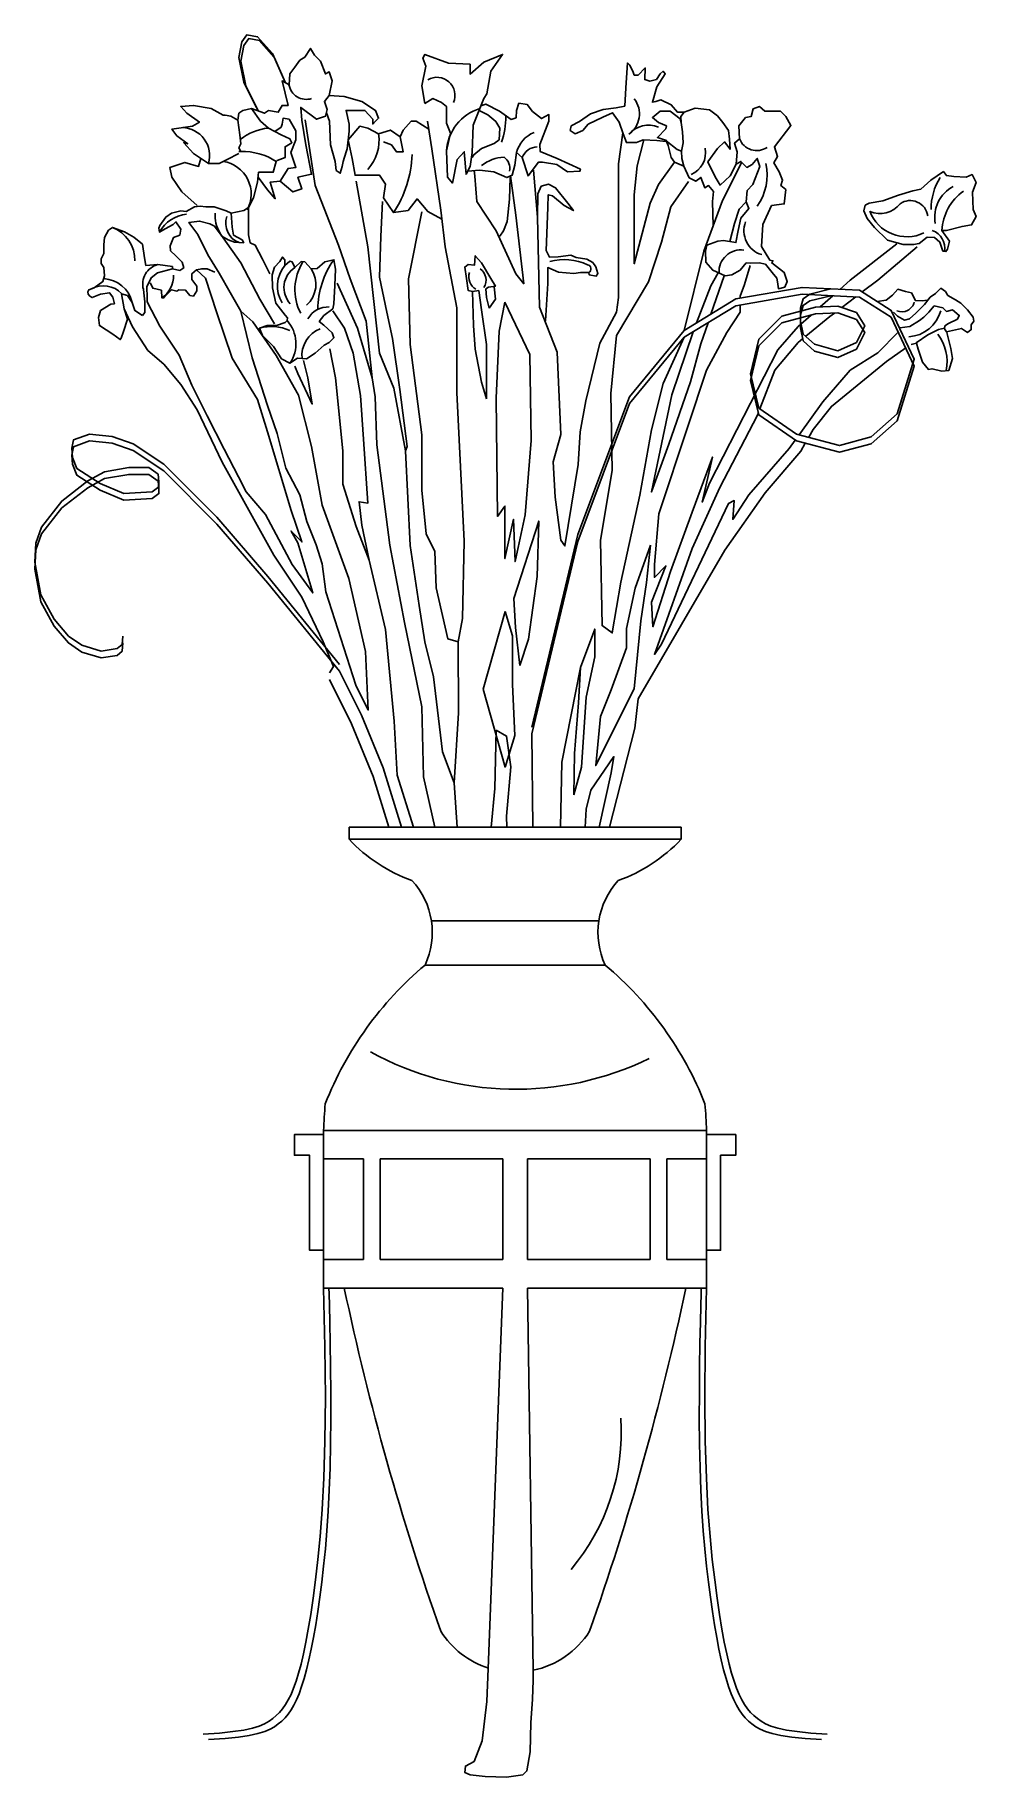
# Model space of a CAD drawing. Extents: x 761 to 1048, y 973 to 1504.
import ezdxf

# ---------------------------------------------------------------- set-up
doc = ezdxf.new("R2010")
doc.units = 0
doc.header["$LTSCALE"] = 0.9
doc.header["$MEASUREMENT"] = 0
for name, color, linetype in [('3', 3, 'CONTINUOUS'), ('4', 4, 'CONTINUOUS'), ('7', 7, 'CONTINUOUS')]:
    doc.layers.add(name, color=color, linetype=linetype)

msp = doc.modelspace()

# ---------------------------------------------------------------- linework, layer by layer
at = {"layer": '3'}
for p, q in [((857.06, 1259.16), (958.33, 1259.16)), ((882.15, 1234.3), (933.24, 1234.3)), ((849.31, 1161.73), (861.45, 1161.73)), ((861.45, 1161.73), (861.45, 1131)), ((866.5, 1161.73), (866.5, 1131)), ((866.5, 1161.73), (903.91, 1161.73)), ((903.91, 1161.73), (903.91, 1131)), ((911.48, 1161.73), (911.48, 1131)), ((911.48, 1161.73), (948.89, 1161.73)), ((948.89, 1161.73), (948.89, 1131)), ((953.94, 1161.73), (966.08, 1161.73)), ((953.94, 1161.73), (953.94, 1131)), ((849.31, 1131), (861.45, 1131)), ((866.5, 1131), (903.91, 1131)), ((911.48, 1131), (948.89, 1131)), ((953.94, 1131), (966.08, 1131))]:
    msp.add_line(p, q, dxfattribs=at)
for points in [[(836.04, 1459.81), (838.44, 1463.7), (840.84, 1464), (839.34, 1468.5), (840.84, 1472.39), (840.84, 1475.09), (838.74, 1478.69), (836.94, 1478.98), (836.64, 1477.19), (836.34, 1476.29), (834.39, 1474.94)], [(940.57, 1474.54), (939.21, 1465.05), (939.21, 1445.14), (939.21, 1424.37), (938.64, 1419.82), (933.52, 1410.43), (929.24, 1392.8), (927.54, 1383.41), (926.97, 1373.45), (922.88, 1348.57), (921.69, 1350.36), (919.89, 1363.49), (919.3, 1374.23), (921.69, 1382.58), (920.49, 1407.65), (915.11, 1421.37), (914.52, 1448.82), (913.32, 1463.15)], [(859.2, 1459.82), (862.76, 1439.82), (866.32, 1407.38), (870.76, 1396.71), (874.32, 1377.6), (874.77, 1378.93), (872.54, 1396.26), (870.32, 1411.82), (868.54, 1419.82), (866.32, 1430.49), (866.76, 1442.93), (867.21, 1453.6)], [(832.88, 1431.55), (830.67, 1435.98), (828.45, 1440.27), (826.92, 1440.96), (826.37, 1443.45), (826.37, 1448.99), (826.37, 1451.76)], [(973.15, 1441.39), (974.59, 1446.91), (976.03, 1451.23), (978.21, 1453.53)], [(824.05, 1420.17), (820.8, 1425.81), (817.4, 1431.71), (814, 1437.32), (810.9, 1443.51), (808.24, 1447.2), (811.49, 1447.64), (814.59, 1446.76), (816.04, 1446.04)], [(834.28, 1416.27), (829.83, 1423.82), (824.05, 1434.93), (818.71, 1442.49), (816.04, 1446.04)], [(1024.09, 1440.66), (1009.92, 1429.61), (1006.77, 1426.81)], [(1013.57, 1426), (1018.33, 1429.61), (1030.28, 1439.78)], [(963.06, 1416.56), (967.43, 1427.84), (969.65, 1431.82)], [(971.42, 1430.93), (967.43, 1419.22)], [(1004.57, 1424.85), (1000.76, 1421.47)], [(1007.31, 1421.27), (1011.58, 1424.5)], [(824.05, 1420.17), (827.49, 1405.91), (832.17, 1391.42), (835.12, 1382.82), (837.82, 1372.25), (842, 1364.14), (844.22, 1356.04), (847.05, 1348.96), (848.81, 1343.1), (849.99, 1334.6), (859.09, 1306.15), (862.9, 1298.53), (862.02, 1316.41), (857.03, 1338.7), (848.81, 1360.99), (845.58, 1378.88), (841.61, 1394.52), (834.85, 1406.61), (827.73, 1416.92), (824.05, 1420.17)], [(863.2, 1344.26), (860.98, 1354.93), (860.09, 1362.04), (862.76, 1361.6), (861.42, 1381.15), (860.53, 1394.49), (858.31, 1407.38), (855.64, 1414.93), (852.08, 1420.27)], [(997.95, 1418.97), (993.99, 1415.46), (987.79, 1408.38), (966.99, 1367.71), (964.78, 1361.96), (967.88, 1375.67), (961.68, 1358.86), (955.04, 1340.74), (949.73, 1323.94), (949.29, 1331.45), (953.71, 1342.51), (950.17, 1338.97), (950.17, 1342.95), (951.5, 1358.42), (960.35, 1384.95), (966.11, 1402.19), (972.3, 1413.69), (976.29, 1419.88), (976.29, 1422.03)], [(996.32, 1412.5), (1003.73, 1418.55), (1005.08, 1419.58)], [(966.54, 1416.61), (964.34, 1410.15), (961.24, 1398.66), (954.6, 1379.65), (949.29, 1365.05), (955.48, 1394.68), (962.03, 1413.86)], [(1024.57, 1413.73), (1018.33, 1407.5), (1009.92, 1402.19), (1001.51, 1392.47), (994.32, 1382.47)], [(982.34, 1390.4), (986.91, 1402.19), (993.99, 1410.6), (995.45, 1411.79)], [(997.24, 1381.7), (998.62, 1384.11), (1004.17, 1391.14), (1020.99, 1404.85), (1026.82, 1408.96)], [(843.18, 1405.15), (844.52, 1399.82), (845.85, 1391.82), (841.4, 1401.15), (840.51, 1403.38)], [(993.16, 1380.85), (991.33, 1378.32), (978.94, 1364.17), (974.07, 1356.65), (974.52, 1362.4), (972.75, 1361.52), (952.39, 1318.63), (950.17, 1315.53), (961.68, 1347.81), (970.09, 1366.38), (981.6, 1388.49), (981.89, 1389.24)], [(874.32, 1377.6), (875.72, 1348.7), (878.39, 1330.47), (880.17, 1319.36), (882.84, 1308.69)], [(904.66, 1328.59), (897.99, 1304.88), (904.66, 1281.18), (907.63, 1290.81), (906.89, 1306.36), (906.89, 1321.18), (904.66, 1328.59)], [(925.56, 1272.71), (927.9, 1281.18), (929.36, 1302.5), (931.99, 1314.77), (931.99, 1323.24), (927.6, 1311.56), (927.02, 1300.75), (925.85, 1285.27), (925.56, 1272.71)], [(890.34, 1319.37), (890.41, 1297.74), (889.07, 1276.4), (890.02, 1262.8)], [(882.84, 1308.69), (885.51, 1285.78), (889.07, 1276.4)], [(933.37, 1262.8), (936.96, 1279.43), (937.84, 1284.39), (930.82, 1274.17), (929.36, 1268.33), (929.05, 1262.8)], [(849.24, 1169.15), (840.4, 1169.15), (840.4, 1162.84), (845.03, 1162.84), (845.03, 1133.84), (849.45, 1133.84)], [(966.15, 1169.15), (974.99, 1169.15), (974.99, 1162.84), (970.36, 1162.84), (970.36, 1133.84), (966.08, 1133.84)]]:
    msp.add_lwpolyline(points, dxfattribs=at)
for centre, radius, start, end in [((844.03, 1490.11), 5.38, 190.0835, 287.3595), ((883.92, 1486.02), 5.44, 335.476, 121.5886), ((901.18, 1468.15), 14.43, 106.9459, 176.331), ((938.14, 1480.29), 7.49, 304.3105, 37.9104), ((883.97, 1478.84), 20.87, 339.8328, 2.1106), ((948.44, 1468.88), 8.01, 67.7331, 139.3122), ((805.99, 1467.63), 8.51, 343.3979, 88.6185), ((834.19, 1459.31), 16.77, 96.0027, 127.9061), ((853.14, 1472.23), 13.08, 317.4494, 8.5365), ((917, 1466.2), 9.17, 112.4557, 165.5637), ((981.39, 1474.75), 5.63, 200.8422, 304.258), ((824.83, 1450.7), 18.11, 56.4685, 92.5132), ((843.15, 1468.8), 33.14, 325.8596, 358.4059), ((904.66, 1455.68), 11.42, 91.7026, 128.9059), ((901.92, 1463.71), 4.15, 347.2583, 54.6294), ((958.61, 1468.49), 7.19, 292.3879, 10.7382), ((817.14, 1455.84), 10.07, 331.5372, 81.4419), ((968.24, 1461.58), 16.3, 324.5799, 12.778), ((1052.64, 1451.32), 18.06, 147.9732, 180.4941), ((1046.26, 1448.78), 10.6, 117.7661, 190.0812), ((1053.67, 1443.92), 15.83, 125.6243, 176.9722), ((1018.99, 1457.76), 7.82, 246.5666, 321.4786), ((1027.18, 1454.95), 12.11, 201.0853, 295.1675), ((1028.21, 1448.48), 5.4, 7.7859, 125.1072), ((781.09, 1435.8), 10.6, 358.4215, 69.0298), ((808.44, 1439.29), 10.45, 95.128, 151.7116), ((826.59, 1449.34), 10.38, 176.3252, 209.3559), ((825.67, 1446.94), 6.24, 161.0178, 249.9365), ((985.05, 1444.64), 7.56, 158.8767, 253.592), ((1033.09, 1439.43), 5.63, 349.2594, 70.8736), ((800.2, 1428.43), 6.08, 103.6511, 195.3671), ((856.37, 1426.75), 15.82, 147.6703, 207.2797), ((873.49, 1420.73), 25.93, 144.3533, 180), ((922.68, 1419.07), 16.82, 64.997, 105.1587), ((929.51, 1433.03), 1.33, 301.5445, 77.6607), ((976.62, 1432.1), 6.74, 82.7225, 182.7582), ((781.7, 1420.57), 9.51, 13.8133, 86.8239), ((795.31, 1430.95), 8.22, 304.6287, 1.195), ((845.04, 1427.78), 9.83, 140.4551, 211.1667), ((898.04, 1430.67), 4.46, 163.7487, 238.9263), ((894.52, 1429.58), 4.31, 328.7381, 54.378), ((782.12, 1420.22), 7.68, 43.4224, 118.4151), ((1025.68, 1423.85), 3.87, 246.5242, 346.5596), ((1027.08, 1423.15), 10.83, 273.785, 344.7371), ((833.41, 1402.71), 12.78, 64.2681, 106.8928), ((851.47, 1406.61), 8.79, 111.3689, 185.7558), ((1025.58, 1404.75), 13.87, 348.8303, 37.1006), ((907.99, 1275.37), 92.42, 241.2841, 296.041), ((875.29, 1078.44), 64.79, 319.7572, 3.7582)]:
    msp.add_arc(centre, radius, start, end, dxfattribs=at)
at = {"layer": '4'}
for p, q in [((857.06, 1259.16), (857.06, 1262.8)), ((857.06, 1262.8), (958.33, 1262.8)), ((958.33, 1259.16), (958.33, 1262.8)), ((880.23, 1220.8), (935.17, 1220.8)), ((849.31, 1170.42), (849.31, 1131)), ((849.31, 1170.42), (966.08, 1170.42)), ((966.08, 1170.42), (966.08, 1131)), ((849.31, 1131), (849.31, 1122.3)), ((966.08, 1131), (966.08, 1122.3)), ((849.31, 1122.3), (903.91, 1122.3)), ((903.91, 1122.3), (899.53, 1006.35)), ((911.48, 1122.3), (966.08, 1122.3)), ((911.48, 1122.3), (913.22, 1005.81))]:
    msp.add_line(p, q, dxfattribs=at)
for points in [[(828.72, 1482.37), (824.97, 1490.01), (823.47, 1497.5), (824.37, 1502.3), (825.87, 1504.4), (829.17, 1503.8), (833.67, 1498.7), (837.12, 1490.91)], [(829.29, 1481.23), (825.54, 1488.87), (824.04, 1496.37), (824.94, 1501.16), (826.44, 1503.26), (829.74, 1502.66), (834.24, 1497.56), (837.69, 1489.77)], [(829.29, 1461.01), (832.14, 1457.11), (834.54, 1454.41), (833.04, 1459.51), (836.04, 1459.81), (839.94, 1456.51), (842.64, 1457.41), (841.44, 1461), (845.63, 1461.9), (843.84, 1470.89), (842.64, 1478.38), (842.34, 1482.28), (847.13, 1478.68), (849.83, 1479.58), (850.43, 1481.68), (849.53, 1484.08), (851.03, 1485.87), (851.93, 1490.37), (851.03, 1493.07), (849.83, 1492.47), (848.33, 1496.36), (846.53, 1498.16), (845.33, 1500.26), (843.54, 1497.56), (842.04, 1496.66), (840.54, 1494.56), (839.04, 1492.47), (838.74, 1489.17), (836.64, 1490.37), (838.44, 1482.88), (836.64, 1482.88), (835.44, 1480.78), (832.44, 1481.38), (831.24, 1480.48), (827.34, 1481.98)], [(880.17, 1483.46), (879.27, 1488.85), (880.47, 1494.85), (879.57, 1497.24), (880.17, 1498.44), (887.37, 1495.74), (893.97, 1495.44), (893.97, 1492.45), (898.17, 1496.04), (903.87, 1498.44), (900.27, 1493.35), (899.07, 1486.46), (898.17, 1484.96), (896.97, 1481.96), (894.87, 1476.87), (894.57, 1468.48), (893.97, 1464.28), (892.77, 1461.88), (892.17, 1468.78), (890.07, 1466.38), (888.57, 1459.19), (887.07, 1460.99), (886.77, 1469.08), (887.97, 1474.47), (886.77, 1477.47), (886.77, 1482.56), (885.27, 1483.76), (882.57, 1484.96), (880.17, 1483.46)], [(940.66, 1474.26), (941.67, 1471.56), (944.71, 1471.56), (946.74, 1472.4), (950.95, 1472.23), (953.65, 1471.9), (953.82, 1472.23), (951.12, 1473.08), (953.65, 1475.78), (953.82, 1476.62), (951.46, 1477.63), (949.6, 1479.15), (950.11, 1479.65), (951.97, 1481.17), (955, 1481.17), (958.04, 1478.81), (958.38, 1477.63), (958.21, 1479.48), (959.22, 1480.83), (957.2, 1480.83), (955.34, 1483.02), (952.14, 1484.54), (950.62, 1484.04), (949.6, 1483.87), (950.95, 1488.59), (953.49, 1492.46), (952.81, 1493.31), (951.97, 1492.46), (950.79, 1490.78), (948.76, 1490.27), (947.24, 1490.78), (947.41, 1494.32), (945.22, 1492.13), (944.04, 1492.13), (943.7, 1492.97), (942.69, 1495.16), (942.01, 1495.84), (941.5, 1488.25), (941.17, 1482.69)], [(823.44, 1468.2), (819.84, 1466.4), (817.44, 1465.2), (814.14, 1465.2), (809.64, 1468.2), (806.64, 1471.49), (807.84, 1471.19), (804.54, 1473.59), (803.04, 1475.69), (809.34, 1476.59), (811.44, 1477.79), (807.54, 1480.48), (805.74, 1482.58), (809.64, 1482.88), (815.04, 1481.98), (818.64, 1479.88), (819.24, 1479.88), (821.04, 1479.58), (823.14, 1478.39), (823.74, 1473.89), (824.04, 1471.19), (823.44, 1470), (824.04, 1468.8), (823.44, 1468.8)], [(821.09, 1450), (824.94, 1450.82), (826.37, 1451.76), (827.94, 1454.71), (829.14, 1459.51), (829.44, 1462.5), (833.94, 1462.5), (834.84, 1465.8), (835.14, 1466.1), (837.54, 1467), (837.54, 1470.3), (839.63, 1471.49), (839.03, 1472.69), (836.34, 1473.89), (832.44, 1475.99), (830.04, 1478.09), (827.34, 1481.98), (824.64, 1481.38), (823.44, 1480.48), (823.14, 1478.39)], [(851.03, 1485.87), (855.57, 1485.56), (860.97, 1484.06), (865.17, 1481.37), (866.07, 1478.97), (865.17, 1478.07), (864.27, 1477.17), (864.27, 1478.67), (861.87, 1481.37), (856.17, 1481.37), (857.07, 1477.17), (857.07, 1475.07), (856.47, 1469.68), (856.17, 1468.78), (855.27, 1465.78), (854.97, 1464.29), (854.37, 1462.19), (853.17, 1463.09), (852.87, 1465.78), (851.37, 1470.88), (851.07, 1478.07), (850.13, 1480.63)], [(893.31, 1462.79), (896.85, 1463.17), (901.16, 1462.67), (905.21, 1460.9), (906.85, 1461.66), (907.61, 1464.69), (908.12, 1468.48), (909.89, 1466.97), (911.66, 1461.4), (914.82, 1465.58), (916.09, 1465.58), (920.39, 1464.82), (923.68, 1462.67), (927.48, 1462.79), (927.61, 1463.43), (920.52, 1466.71), (915.33, 1468.86), (915.2, 1471.01), (917.99, 1478.09), (917.99, 1480.11), (915.71, 1478.85), (913.05, 1481), (911.41, 1483.15), (908.88, 1483.53), (908.12, 1481.38), (907.99, 1479.1), (906.47, 1478.6), (902.93, 1481.13), (898.75, 1483.27), (897.23, 1482.77)], [(940.66, 1474.26), (939.48, 1477.8), (937.45, 1480.66), (934.42, 1479.32), (930.03, 1477.12), (928.34, 1475.27), (925.98, 1474.26), (924.46, 1475.27), (924.8, 1476.62), (927.33, 1477.97), (930.7, 1480.33), (934.59, 1481.68), (938.47, 1482.18), (941.17, 1482.69)], [(959.22, 1480.83), (962.63, 1482.02), (967.02, 1481.51), (969.38, 1479.66), (971.07, 1477.63), (972.76, 1475.27), (973.09, 1472.58), (973.26, 1469.54), (971.57, 1471.73), (969.38, 1469.71), (966.51, 1465.66), (968.71, 1461.11), (970.22, 1458.58), (973.26, 1461.45), (975.12, 1464.99), (975.46, 1468.7), (974.61, 1471.4), (976.13, 1472.74), (975.96, 1476.62), (977.99, 1479.15), (979.67, 1479.49), (980.35, 1481.85), (982.21, 1482.52), (983.89, 1481.17), (988.62, 1481.17), (990.31, 1479.49), (991.82, 1476.79), (986.76, 1470.22), (987.77, 1467.35), (986.59, 1465.33), (988.28, 1462.63), (989.29, 1460.1), (988.79, 1458.42), (990.31, 1457.24), (989.8, 1452.85), (985.92, 1452.35), (983.22, 1446.61), (982.88, 1439.87), (985.41, 1435.66), (986.31, 1435.54), (985.97, 1434.87), (989.8, 1431.95), (990.7, 1429.25), (989.91, 1427.45), (988, 1427), (987.77, 1429.14), (987.55, 1430.26), (986.09, 1431.95), (984.06, 1434.53), (982.15, 1434.87), (979.56, 1434.76), (978.21, 1434.87), (976.3, 1432.62), (973.82, 1431.27), (971.8, 1430.94), (967.97, 1432.62), (965.84, 1435.1), (965.72, 1438.47), (966.17, 1440.27), (969.55, 1441.5), (971.24, 1441.73), (975.06, 1441.05), (975.74, 1444.76), (976.52, 1448.47), (979, 1451.5), (978.21, 1453.53), (978.44, 1456.9), (980.24, 1458.81), (980.87, 1460.56), (982.32, 1464.22), (981.53, 1466.71), (979.96, 1464.88), (978.38, 1463.96), (976.55, 1465.79), (975.12, 1464.99)], [(881.37, 1475.67), (877.48, 1478.06), (875.98, 1478.06), (873.58, 1475.37), (872.68, 1473.27)], [(896.98, 1481.25), (899.39, 1479.99), (901.79, 1477.97), (903.05, 1475.94), (902.8, 1472.4), (901.28, 1471.26), (897.49, 1469.75), (895.08, 1467.85), (894.58, 1466.97)], [(968.1, 1446.19), (967.89, 1453.61), (968.16, 1456.63), (966.71, 1458.46), (965.53, 1457.8), (964.35, 1460.95), (962.78, 1459.77), (960.81, 1460.82), (959.11, 1464.35), (956.29, 1465.62), (955.31, 1466.97), (954.39, 1470.64), (953.74, 1472.07), (957.14, 1469.46), (958.45, 1468.94), (958.98, 1471.43), (958.72, 1474.83), (958.38, 1477.63)], [(856.77, 1472.38), (860.38, 1476.57), (862.78, 1475.97), (866.08, 1474.17), (869.68, 1475.37), (872.68, 1473.27), (873.58, 1468.78), (871.48, 1468.78), (869.98, 1470.87), (867.58, 1471.77)], [(856.77, 1472.38), (857.98, 1466.68), (858.88, 1461.58), (862.78, 1461.58), (866.38, 1461.58), (868.18, 1458.89), (867.58, 1454.69), (870.58, 1450.2), (875.08, 1450.8), (877.78, 1454.39), (881.07, 1450.5), (885.33, 1448.21)], [(811.89, 1466.7), (811.14, 1464.3), (806.94, 1465.5), (802.44, 1464), (803.04, 1461.01), (806.04, 1456.51), (810.72, 1452.37)], [(958.45, 1468.94), (958.58, 1466.71), (959.11, 1464.35)], [(906.2, 1460.95), (905.97, 1454.34), (905.26, 1447.49), (904.19, 1444.65), (903.01, 1443)], [(1038.17, 1438.46), (1037.25, 1441.22), (1035.56, 1442.6), (1033.4, 1442.76), (1030.94, 1440.76), (1029.25, 1440.45), (1026.02, 1440.45), (1021.26, 1441.84), (1017.26, 1445.68), (1015.11, 1448.44), (1014.03, 1450.74), (1014.5, 1452.43), (1015.73, 1453.05), (1019.88, 1453.81), (1024.64, 1455.5), (1028.95, 1456.89), (1031.4, 1457.35), (1034.48, 1460.11), (1038.32, 1462.72), (1039.24, 1461.49), (1041.55, 1461.19), (1045.24, 1461.03), (1047.08, 1461.8), (1048.31, 1459.34), (1047.24, 1456.42), (1047.39, 1451.2), (1048.31, 1449.05), (1046.93, 1446.44), (1044.01, 1445.98), (1039.24, 1444.75), (1037.86, 1444.75), (1040.17, 1441.53), (1039.55, 1439.07), (1039.09, 1438.3), (1038.17, 1438.46)], [(917.2, 1438.63), (917.67, 1451.74), (917.79, 1455.64), (919.09, 1455.29), (922.64, 1452.33), (925.48, 1450.8), (923.82, 1453.04), (920.04, 1457.77), (917.91, 1458.83), (915.66, 1458.24), (914.6, 1455.88), (914.52, 1448.82)], [(803.22, 1433.04), (805.44, 1432.59), (806.62, 1433.33), (806.18, 1435.1), (804.26, 1437.02), (802.63, 1438.5), (802.49, 1440.12), (803.52, 1442.63), (805.44, 1443.36), (805.73, 1445.13), (804.26, 1447.35), (803.37, 1446.61), (801.01, 1445.28), (799.24, 1444.25), (799.09, 1445.43), (799.38, 1446.31), (801.16, 1448.82), (802.93, 1450), (805.73, 1450.74), (807.36, 1450.59), (809.87, 1451.92), (811.64, 1452.21), (813.41, 1451.92), (815.92, 1451.92), (819.61, 1450.74), (821.09, 1450), (821.39, 1445.72), (821.83, 1443.36), (824.49, 1441.89), (824.93, 1441), (822.12, 1441.15), (820.2, 1441.89), (818.29, 1443.07), (817.55, 1444.25)], [(794.04, 1418.86), (791.68, 1420.33), (790.94, 1422.84), (789.46, 1424.9), (787.69, 1425.49), (788.44, 1420.84), (789.46, 1417.68), (788.28, 1413.99), (787.55, 1411.92), (787.25, 1411.48), (785.04, 1413.1), (780.9, 1415.76), (780.61, 1418.27), (781.2, 1420.33), (784.44, 1422.25), (785.48, 1422.4), (785.04, 1424.46), (784, 1425.79), (781.2, 1425.35), (778.69, 1424.31), (777.95, 1424.76), (777.5, 1425.35), (777.36, 1426.08), (777.65, 1426.67), (779.28, 1427.26), (781.93, 1429.18), (782.52, 1430.95), (782.23, 1433.46), (781.49, 1434.64), (781.49, 1436.12), (782.23, 1437.74), (782.23, 1440.39), (782.52, 1442.61), (783.71, 1444.82), (784.89, 1445.7), (788.58, 1444.38), (791.38, 1442.75), (794.04, 1440.54), (794.63, 1436.41), (795.08, 1434.05), (798.77, 1434.35), (803.2, 1433.76), (803.2, 1433.02), (798.62, 1431.84), (796.7, 1430.36), (795.37, 1427.56), (795.52, 1424.31), (795.53, 1423.02)], [(837.59, 1416.73), (834.96, 1415.77), (832.05, 1415.77), (829.7, 1414.94), (830.67, 1412.72), (833.99, 1409.4), (836.49, 1405.66), (838.98, 1404.28), (841.34, 1405.8), (844.11, 1405.66), (846.74, 1407.32), (849.51, 1409.81), (851.03, 1410.64), (852.42, 1412.03), (851.87, 1413.55), (849.37, 1415.9), (847.99, 1417.01), (849.37, 1418.81), (852.14, 1420.89), (852.42, 1422.41), (852.7, 1427.95), (852.97, 1432.93), (852.42, 1435.84), (849.65, 1435.15), (847.29, 1433.21), (845.49, 1433.07), (843.55, 1435.15), (842.44, 1435.28), (840.5, 1433.48), (839.67, 1435.15), (838.98, 1435.42), (837.46, 1434.04), (837.46, 1435.84), (836.76, 1436.67), (835.93, 1435.28), (834.27, 1433.62), (833.58, 1431.27), (833.71, 1427.25), (834.68, 1422.55), (837.59, 1418.95), (838.29, 1418.12), (838.15, 1417.29), (837.59, 1416.73)], [(896.62, 1426.43), (894.75, 1426.17), (893.42, 1426.43), (892.89, 1430.15), (892.36, 1433.61), (893.42, 1434.41), (895.29, 1434.14), (895.55, 1437.07), (897.42, 1434.94), (900.34, 1430.15), (901.67, 1427.76), (899.54, 1427.49), (898.75, 1426.96)], [(917.2, 1438.63), (918.03, 1436.98), (918.15, 1436.62), (920.86, 1436.74), (924.65, 1437.21), (926.3, 1436.5), (929.61, 1436.03), (931.39, 1434.97), (932.33, 1433.67), (932.93, 1431.66), (932.45, 1430.83), (930.32, 1431.19), (930.21, 1431.9), (927.6, 1431.9), (925.59, 1431.66), (920.98, 1432.01), (917.67, 1433.43), (917.67, 1428.59), (916.96, 1417.25)], [(810.52, 1432.72), (809.13, 1431.56), (809.13, 1429.79), (810.61, 1427.73), (810.61, 1426.4), (809.57, 1424.78), (808.54, 1424.92), (807.21, 1426.55), (805.14, 1426.69), (804.55, 1426.25), (802.93, 1426.69), (801.45, 1425.22), (800.57, 1424.19), (799.98, 1424.19), (799.83, 1426.55), (797.17, 1427.14), (796.73, 1428.32), (796.43, 1428.76)], [(810.52, 1432.72), (812.14, 1433.07), (813.75, 1433.07), (816.1, 1432)], [(794.04, 1418.86), (794.78, 1419.74), (794.78, 1421.95), (794.78, 1422.99), (794.49, 1425.79), (794.34, 1426.82)], [(1018.17, 1423.06), (1020.82, 1423.51), (1022.81, 1425.05), (1024.47, 1426.82), (1026.8, 1426.16), (1028.57, 1425.72), (1029.78, 1423.4), (1031.88, 1423.29), (1033.32, 1423.51), (1033.32, 1423.29)], [(1025.03, 1415.11), (1028.12, 1415.44), (1031, 1417.32), (1032.33, 1418.31), (1033.88, 1419.86), (1035.53, 1421.74), (1038.19, 1421.19), (1039.3, 1420.08), (1041.07, 1420.52), (1043.17, 1418.87), (1042.61, 1417.76), (1039.85, 1416.43), (1038.74, 1415.66), (1038.63, 1414.78), (1039.3, 1413.89), (1043.83, 1414.89), (1045.71, 1413.67), (1046.82, 1414.56), (1046.82, 1415.99), (1047.59, 1417.1), (1047.37, 1418.31), (1045.71, 1420.52), (1043.61, 1422.62), (1042.06, 1423.62), (1039.63, 1424.94), (1038.96, 1426.16), (1037.53, 1427.15), (1035.87, 1425.5), (1034.32, 1424.39), (1032.55, 1422.18), (1029.89, 1419.53), (1028.01, 1417.87), (1026.46, 1417.43), (1024.36, 1418.64), (1023.15, 1419.86)], [(1028.46, 1410.02), (1030.11, 1410.36), (1030.67, 1408.59), (1031.99, 1404.61), (1033.76, 1402.4), (1034.87, 1402.62), (1037.86, 1401.85), (1039.96, 1402.07), (1041.07, 1405.72), (1040.62, 1408.81), (1039.63, 1412.46), (1039.41, 1413.67)], [(1030, 1410.47), (1033.54, 1412.9), (1036.86, 1414.56), (1038.63, 1415)], [(936.5, 1262.8), (944.26, 1292.98), (945.21, 1301.95), (971.68, 1347.28), (983.97, 1364.75), (994.84, 1377.5), (996.21, 1379.9)], [(851.09, 1307.86), (857.77, 1294.4), (864.38, 1278.34), (869.2, 1262.8)], [(849.31, 1122.3), (849.71, 1104.37), (849.83, 1088.93), (849.7, 1075.7), (849.37, 1064.42), (848.87, 1054.82), (848.25, 1046.63), (847.55, 1039.57), (846.82, 1033.38), (846.08, 1027.83), (845.35, 1022.83), (844.62, 1018.36), (843.89, 1014.37), (843.16, 1010.82), (842.42, 1007.68), (841.67, 1004.91), (840.91, 1002.47), (840.14, 1000.33), (839.35, 998.44), (838.53, 996.8), (837.68, 995.35), (836.79, 994.09), (835.85, 992.98), (834.85, 991.99), (833.79, 991.08), (832.64, 990.25), (831.3, 989.49), (829.65, 988.79), (827.57, 988.15), (824.94, 987.59), (821.64, 987.1), (817.55, 986.68), (812.55, 986.34)], [(850.93, 1122.3), (850.98, 1120.62), (851.08, 1117.02), (851.2, 1111.87), (851.32, 1105.5), (851.43, 1098.26), (851.49, 1090.5), (851.51, 1082.57), (851.44, 1074.81), (851.28, 1067.5), (851.03, 1060.68), (850.7, 1054.3), (850.29, 1048.35), (849.83, 1042.79), (849.31, 1037.57), (848.75, 1032.68), (848.15, 1028.07), (847.53, 1023.73), (846.88, 1019.64), (846.21, 1015.82), (845.52, 1012.26), (844.82, 1008.98), (844.09, 1005.98), (843.35, 1003.26), (842.59, 1000.83), (841.82, 998.68), (841.03, 996.8), (840.21, 995.15), (839.36, 993.71), (838.47, 992.45), (837.52, 991.33), (836.53, 990.34), (835.47, 989.44), (834.32, 988.61), (832.98, 987.84), (831.33, 987.14), (829.25, 986.51), (826.62, 985.95), (823.32, 985.46), (819.23, 985.04), (814.23, 984.7)], [(964.46, 1122.3), (964.41, 1120.62), (964.31, 1117.02), (964.19, 1111.87), (964.07, 1105.5), (963.97, 1098.26), (963.9, 1090.5), (963.88, 1082.57), (963.95, 1074.81), (964.11, 1067.5), (964.36, 1060.68), (964.69, 1054.3), (965.1, 1048.35), (965.56, 1042.79), (966.08, 1037.57), (966.64, 1032.68), (967.24, 1028.07), (967.86, 1023.73), (968.51, 1019.64), (969.18, 1015.82), (969.87, 1012.26), (970.57, 1008.98), (971.3, 1005.98), (972.04, 1003.26), (972.8, 1000.83), (973.57, 998.68), (974.36, 996.8), (975.18, 995.15), (976.03, 993.71), (976.92, 992.45), (977.87, 991.33), (978.86, 990.34), (979.92, 989.44), (981.07, 988.61), (982.41, 987.84), (984.06, 987.14), (986.14, 986.51), (988.77, 985.95), (992.07, 985.46), (996.16, 985.04), (1001.16, 984.7)], [(966.08, 1122.3), (965.68, 1104.37), (965.56, 1088.93), (965.69, 1075.7), (966.02, 1064.42), (966.52, 1054.82), (967.14, 1046.63), (967.84, 1039.57), (968.58, 1033.38), (969.31, 1027.83), (970.04, 1022.83), (970.77, 1018.36), (971.5, 1014.37), (972.23, 1010.82), (972.97, 1007.68), (973.72, 1004.91), (974.48, 1002.47), (975.25, 1000.33), (976.04, 998.44), (976.86, 996.8), (977.71, 995.35), (978.6, 994.09), (979.54, 992.98), (980.54, 991.99), (981.6, 991.08), (982.75, 990.25), (984.09, 989.49), (985.74, 988.79), (987.82, 988.15), (990.45, 987.59), (993.75, 987.1), (997.84, 986.68), (1002.84, 986.34)], [(899.53, 1006.35), (899.05, 996.27), (897.61, 984.27), (895.2, 978.03), (892.56, 976.59), (892.32, 974.67), (894, 973.95), (898.57, 973.47), (905.05, 973.23), (910.1, 973.95), (911.3, 975.15), (912.26, 980.91), (912.5, 989.79), (912.98, 996.99), (913.22, 1002.75), (913.22, 1005.81)]]:
    msp.add_lwpolyline(points, dxfattribs=at)
for points in [[(849.31, 1170.42, -0.008981), (849.78, 1178.48, -0.124643), (880.23, 1220.8, 0.303569), (876.25, 1246.59, -0.119479), (857.06, 1259.16)], [(966.08, 1170.42, 0.008981), (965.61, 1178.48, 0.124643), (935.17, 1220.8, -0.303569), (939.14, 1246.59, 0.119479), (958.33, 1259.16)], [(885, 1017.69, -0.032324), (855.6, 1122.3, -0.032774)], [(930.39, 1017.69, 0.032324), (959.79, 1122.3, 0.032774)]]:
    msp.add_lwpolyline(points, format="xyb", dxfattribs=at)
for centre, radius, start, end in [((914.73, 1465.11), 5.19, 92.823, 159.0759), ((830.43, 1410.26), 10.44, 325.0142, 42.2976), ((907.7, 1032.16), 26.92, 212.5121, 252.352), ((907.7, 1032.16), 26.92, 281.8482, 327.4879)]:
    msp.add_arc(centre, radius, start, end, dxfattribs=at)
at = {"layer": '7'}
for points in [[(853.41, 1428.71), (859.64, 1414.93), (864.09, 1399.82), (862.31, 1417.15), (857.42, 1430.04), (853.86, 1440.27), (846.74, 1458.49), (843.63, 1478.49)], [(879.22, 1450.49), (875.21, 1430.04), (875.66, 1410.04), (879.22, 1382.49), (879.22, 1365.6), (880.55, 1352.26), (883.22, 1346.93), (883.67, 1335.82), (887.23, 1320.26), (890.34, 1319.37), (891.68, 1326.48), (892.12, 1350.04), (889.9, 1395.38), (889.9, 1408.71), (889.9, 1421.15), (886.34, 1439.82), (885, 1450.93), (882.33, 1469.6), (881, 1478.05)], [(956.29, 1465.62), (951.45, 1458.79), (948.89, 1453.1), (944.05, 1434.61), (944.05, 1455.66), (944.9, 1464.48), (946.97, 1472.39)], [(906.31, 1461.41), (907.95, 1449.42), (910.34, 1428.53), (907.95, 1431.52), (901.97, 1444.65), (896, 1453.6), (895.4, 1461.36), (895.17, 1462.99)], [(976.73, 1465.42), (970.97, 1453.93), (965.22, 1438.45), (959.27, 1414.24)], [(959.27, 1412.18), (952.81, 1398.13), (949.27, 1383.98), (945.73, 1364.08), (939.98, 1337.55), (937.32, 1322.08), (934.22, 1324.29), (933.78, 1350.38), (937.32, 1371.6), (936.88, 1395.03), (938.65, 1412.72), (948.39, 1429.08), (952.31, 1441.15), (955.16, 1451.96), (960.57, 1459.64)], [(795.53, 1423.02), (799.32, 1415.63), (805.28, 1406.79), (809.08, 1397.58), (813.77, 1388.2), (819.01, 1378.1), (823.34, 1369.62), (825.69, 1365.11), (831.57, 1358.19), (839.66, 1342.92), (845.96, 1334.24), (841.46, 1349.51), (839.36, 1353.1), (842.66, 1349.81), (839.36, 1359.39), (832.17, 1383.35), (829.17, 1393.23), (821.38, 1405.81), (816.67, 1419.92), (813.23, 1430.24), (810.52, 1432.72)], [(976.29, 1424.09), (976.29, 1424.74), (977.61, 1428.28), (979.38, 1434.03)], [(894.75, 1426.17), (895.02, 1415.8), (895.55, 1408.62), (897.42, 1398.52), (899.01, 1393.46)], [(899.01, 1393.46), (899.01, 1409.95), (897.42, 1420.58), (896.62, 1426.43)], [(899.81, 1421.11), (899.01, 1424.3), (898.75, 1426.96)], [(899.81, 1421.11), (901.67, 1423.77), (901.33, 1427.57)], [(912.79, 1293.33), (926.82, 1352.04), (942.6, 1394.09), (959.27, 1414.24), (975.06, 1423.88), (995.23, 1427.38), (1012.77, 1426.51), (1022.42, 1420.38), (1029.43, 1405.48), (1024.17, 1388.83), (1016.28, 1381.82), (1006.63, 1379.2), (993.47, 1382.7), (982.07, 1390.59), (979.44, 1401.1), (982.07, 1411.61), (989.09, 1418.62), (999.29, 1421.41), (1006.11, 1421.69), (1011.79, 1419.7), (1014.35, 1415.73), (1011.79, 1410.62), (1006.11, 1408.06), (999, 1410.05), (995.59, 1413.17), (994.74, 1417.15), (994.74, 1421.12), (995.59, 1423.96), (997.58, 1425.38), (1004, 1426.95)], [(912.79, 1291.27), (926.82, 1349.97), (942.6, 1392.02), (959.27, 1412.18), (975.06, 1421.81), (995.23, 1425.32), (1012.77, 1424.44), (1022.42, 1418.31), (1029.43, 1403.41), (1024.17, 1386.77), (1016.28, 1379.76), (1006.63, 1377.13), (993.47, 1380.63), (982.07, 1388.52), (979.44, 1399.03), (982.07, 1409.55), (989.09, 1416.56), (999.29, 1419.34), (1006.11, 1419.62), (1011.79, 1417.64), (1014.35, 1413.66), (1011.79, 1408.55), (1006.11, 1406), (999, 1407.98), (995.59, 1411.11), (994.74, 1415.08), (994.74, 1419.05), (995.59, 1421.89), (997.58, 1423.31), (1004, 1424.88)], [(788.44, 1420.84), (791.03, 1415.4), (795.66, 1408.18), (800.56, 1403.96), (805.74, 1397.84), (810.78, 1390.08), (818.32, 1374.09), (834.08, 1345.82), (842.68, 1332.93), (849.13, 1319.34), (852.35, 1311.82), (851.09, 1309.93)], [(904.58, 1422.93), (902.8, 1414.04), (901.91, 1393.6), (902.35, 1357.6), (904.58, 1360.71), (904.58, 1344.71), (907.25, 1356.71), (907.69, 1343.82), (910.81, 1358.04), (912.59, 1380.71), (912.14, 1406.93), (904.58, 1422.93)], [(863.2, 1344.26), (859.2, 1354.48), (855.19, 1367.37), (855.19, 1377.6), (852.97, 1399.82), (851.19, 1408.71)], [(869.5, 1348.85), (865.49, 1379.36), (865.04, 1394.03), (864.09, 1399.82)], [(854.16, 1312.48), (832.33, 1339.27), (816.74, 1357.33), (800.53, 1373.53), (791.17, 1379.76), (784.76, 1381.93), (777.85, 1382.7), (772.99, 1380.91), (772.48, 1378.35), (772.74, 1375.54), (774.01, 1372.22), (781.18, 1367.62), (788.34, 1364.55), (797.04, 1365.06), (799.09, 1366.6), (799.09, 1368.13), (798.83, 1370.43), (796.02, 1372.48), (789.88, 1372.48), (782.46, 1371.2), (777.34, 1368.39), (769.41, 1362.25), (763.27, 1354.33), (761.48, 1349.47), (761.22, 1343.59), (763.01, 1333.63), (767.11, 1326.21), (771.46, 1321.1), (775.55, 1318.29), (781.43, 1316.5), (786.29, 1317.27), (787.83, 1318.55), (788.09, 1321.1)], [(854.16, 1310.41), (832.33, 1337.2), (816.74, 1355.27), (800.53, 1371.46), (791.17, 1377.69), (784.76, 1379.87), (777.85, 1380.63), (772.99, 1378.84), (772.48, 1376.29), (772.74, 1373.48), (774.01, 1370.15), (781.18, 1365.55), (788.34, 1362.49), (797.04, 1363), (799.09, 1364.53), (799.09, 1366.06), (798.83, 1368.36), (796.02, 1370.41), (789.88, 1370.41), (782.46, 1369.13), (777.34, 1366.32), (769.41, 1360.19), (763.27, 1352.26), (761.48, 1347.41), (761.22, 1341.53), (763.01, 1331.56), (767.11, 1324.15), (771.46, 1319.04), (775.55, 1316.22), (781.43, 1314.44), (786.29, 1315.2), (787.83, 1316.48), (788.09, 1319.04)], [(909.11, 1312.14), (911.78, 1320.14), (914.45, 1339.25), (914.9, 1356.14), (907.33, 1332.59), (907.78, 1323.7), (909.11, 1312.14)], [(863.2, 1344.26), (868.16, 1323.12), (870.83, 1295.12), (871.72, 1278.67), (876.66, 1262.8)], [(869.5, 1348.85), (873.94, 1325.29), (879.28, 1299.51), (879.73, 1278.18), (883.26, 1262.8)], [(948.96, 1348.83), (944.28, 1335.68), (941.65, 1323.41), (941.65, 1317.57), (936.97, 1304.72), (933.75, 1296.54), (932.29, 1281.64), (940.48, 1298), (943.99, 1305.01), (946.03, 1325.75), (947.79, 1337.43), (948.96, 1348.83)], [(854.16, 1310.41), (860.83, 1296.95), (867.45, 1280.89), (873.05, 1262.8)], [(927.6, 1311.56), (921.99, 1282.67), (921.56, 1262.8)], [(901.97, 1292.4), (901.53, 1274.62), (900.42, 1262.8)], [(905.15, 1262.8), (905.09, 1266.18), (906.42, 1281.29), (905.09, 1290.62), (901.97, 1292.4)], [(912.79, 1291.27), (913.06, 1262.8)]]:
    msp.add_lwpolyline(points, dxfattribs=at)
for centre, radius, start, end in [((844.52, 1427.36), 7.32, 123.2282, 222.5075), ((838.45, 1428.33), 8.49, 311.781, 33.9547), ((850.67, 1414.4), 7.05, 87.062, 150.7908)]:
    msp.add_arc(centre, radius, start, end, dxfattribs=at)

doc.saveas('drawing.dxf')
